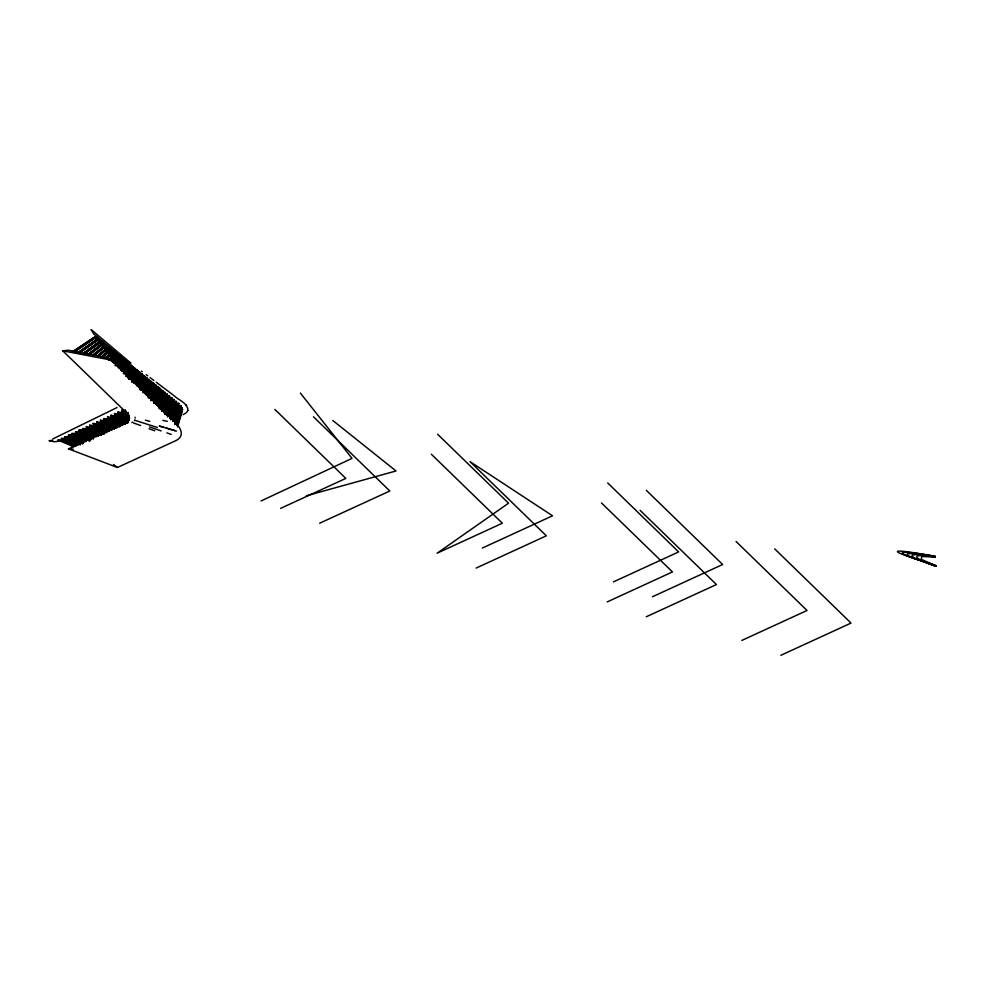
<?xml version="1.0" encoding="UTF-8"?>
<svg xmlns="http://www.w3.org/2000/svg" width="985" height="985" viewBox="0 0 985 985"><rect width="100%" height="100%" fill="white"/><g stroke="black" fill="none" stroke-linecap="round" stroke-linejoin="round"><path stroke-width="1.48" d="M124.689 424.449L125.107 410.08M124.824 424.375L125.243 410.019M126.166 411.595L125.821 423.599L126.302 411.533M127.311 423.23L128.185 412.9M127.447 423.168L128.321 412.838M128.604 421.137L129.22 415.436M170.836 419.684L171.131 416.815L168.263 415.953M176.487 431.11L159.373 426.099M181.893 411.668L177.632 427.022M172.732 419.635L173.261 416.667L172.868 419.573M173.754 420.484L174.505 415.867L173.877 420.423M175.145 422.602L176.512 415.411L161.983 410.967M176.13 423.612L177.817 414.623L160.604 409.464M176.229 423.538L177.817 414.623M187.926 410.388C187.827 402.89 178.494 400.242 173.902 395.551M160.333 408.492L178.938 413.971L176.524 424.535L181.117 410.511L176.487 424.387M177.645 424.831L179.972 414.636M176.857 425.446L179.282 416.667M177.312 425.766L182.582 409.76L154.62 401.609M187.926 410.4L186.35 412.703L183.087 414.673M175.071 423.07L180.809 408.529L152.17 400.242L180.871 408.652L174.616 424.51M175.847 424.461L182.311 407.79L150.188 398.494M172.757 421.518L179.516 406.386L148.846 397.558M173.865 421.371L181.068 405.648L173.976 421.506M169.888 418.194L177.238 404.109L146.248 395.207M170.036 418.342L177.238 404.109M171.119 418.108L178.802 403.37L170.565 419.585M134.674 420.238L157.354 427.465M174.788 402.126L167.191 415.522L174.936 402.274L144.216 392.855M167.524 416.618L176.389 401.424L167.672 416.766M164.323 412.703L172.437 400.267L164.323 412.703L174.505 415.867M174.246 399.75L164.901 414.069L174.246 399.75L141.52 389.038M170.245 398.531L161.762 410.166L170.245 398.531L138.725 387.647M161.996 411.25L171.809 397.78L162.143 411.385M158.893 407.347L167.745 396.512L159.041 407.494M159.238 408.566L169.531 395.945L159.385 408.701M165.381 394.628L156.332 404.823L165.529 394.776L132.987 382.032M157.452 404.81L167.241 394.123L157.6 404.946M111.613 361.335L113.731 359.242M111.761 361.47L113.878 359.39M163.165 392.88L153.611 402.139L163.165 392.88L128.124 378.4M153.709 403.185L165.098 392.436L153.857 403.333M108.412 359.808L111.724 356.693L120.921 362.283M108.559 359.956L111.724 356.693M109.557 360.141L111.761 358.072L143.97 377.477L131.842 380.715L143.97 377.477M109.704 360.288L111.761 358.072M105.37 358.035L109.704 354.157L118.84 359.919M105.518 358.183L109.704 354.157M107.427 357.58L109.717 355.523L141.532 375.507L129.121 378.043L141.532 375.507M106.429 358.749L109.717 355.523M176.512 415.411L163.35 411.496M100.95 357.395L107.697 351.62L120.576 360.054M101.098 357.53L107.697 351.62M103.216 356.804L107.673 352.987L120.33 361.286M103.363 356.952L107.673 352.987M160.789 390.983L150.89 399.467L160.789 390.983L127.459 376.467M150.939 400.501L162.808 390.614L151.087 400.649M97.515 355.757L105.691 349.072L122.251 360.35M97.663 355.905L105.691 349.072M97.54 357.062L105.629 350.438L136.669 371.53L123.654 372.687L136.669 371.53M97.687 357.21L105.629 350.438M92.799 355.056L103.671 346.535L126.363 362.566M92.947 355.191L103.671 346.535M92.824 356.348L103.597 347.902L134.231 369.535L120.921 370.003L134.231 369.535M92.972 356.484L103.597 347.902M148.033 396.647L158.413 389.087L148.181 396.783M148.181 397.817L160.518 388.779L149.548 397.041M88.638 353.775L101.664 343.987L118.582 356.41M87.603 354.809L101.664 343.987M88.736 354.982L101.553 345.353L131.805 367.528L118.175 367.319M88.884 355.129L101.553 345.353M83.737 352.913L99.657 341.45L125.932 361.433M82.666 353.935L99.657 341.45M83.86 354.095L99.522 342.805L129.367 365.509L115.442 364.635L129.22 365.373M84.008 354.243L99.67 342.952L129.367 365.509M77.421 352.901L97.638 338.902L109.421 348.185M77.569 353.036L97.638 338.902M78.837 353.172L97.49 340.268L126.942 363.49L112.696 361.963L126.942 363.49M78.985 353.319L97.49 340.268M72.114 352.014L95.631 336.365L128.481 363.194L111.096 360.584M72.262 352.15L95.631 336.365M73.653 352.224L95.446 337.72L124.529 361.47L106.946 358.7M73.801 352.359L95.446 337.72M156.024 387.167L145.46 394.111L156.024 387.167L121.98 370.779M146.679 394.296L158.228 386.957L146.827 394.443M153.623 385.246L142.739 391.439L153.623 385.246L125.304 370.939M143.97 391.698L155.938 385.123L142.8 392.584M52.821 438.928L117.08 407.531M139.87 388.607L151.222 383.325L140.018 388.755M139.895 389.764L153.66 383.3L141.397 389.247M261.062 500.946L352.027 458.382L300.363 393.077M106.343 432.6L100.495 420.189M108.855 431.455L103.893 418.588L126.88 421.568M111.539 430.371L107.574 416.877L111.674 430.31M114.161 429.164L111.108 415.214L114.297 429.091M116.796 427.946L114.519 413.614L128.075 416.138M119.431 426.739L118.2 411.902L119.567 426.677M122.054 425.52L121.734 410.24L122.189 425.458M72.028 433.498L84.254 441.674L72.028 433.498L103.856 432.452M86.963 440.43L75.697 431.787M90.485 440.061L79.108 430.186L107.537 430.223M93.119 438.854L82.642 428.537L93.255 438.793M94.929 436.503L86.323 426.813M97.515 435.308L89.733 425.212L98.512 436.367M100.938 435.099L93.267 423.562L118.914 425.434M103.708 433.819L96.949 421.839M73.875 446.858L57.992 440.073M76.227 445.589L61.402 438.473L76.362 445.528M80.327 444.974L65.072 436.749M82.715 443.767L68.482 435.161L100.532 433.56M123.273 424.732L122.891 411.681L127.373 412.727M115.085 428.241L112.425 416.68L128.666 419.401M117.769 427.047L115.996 414.981L117.904 426.985M120.466 426L119.296 413.392L128.469 415.251M107.045 431.861L102.206 421.617L124.639 424.079M109.138 418.268L128.148 421.248L109.138 418.268L112.401 429.448M99.153 435.407L92.245 426.443M101.689 434.262L95.459 424.88L101.824 434.2M104.361 433.055L98.832 423.242L104.496 432.994M85.449 429.743L108.251 430.162L85.449 429.743L93.698 437.869M96.358 436.663L88.773 428.13L96.493 436.601M85.855 441.575L75.537 434.545L104.57 433.585M89.573 441.194L78.837 432.957L89.709 441.132M91.039 439.076L82.137 431.356L91.174 439.014M75.439 446.427L62.4 440.849L91.605 437.943M78.074 445.109L65.823 439.224M80.573 443.964L68.962 437.709L80.708 443.903M83.356 442.708L72.385 436.072M68.494 448.864L126.351 422.282A59.272 14.135 17.2 0 0 125.748 412.013L62.818 350.845L68.187 350.217L106.811 357.604L111.219 360.091L174.148 421.26A113.349 27.038 17.2 0 1 175.281 440.898L117.424 467.481L68.494 448.864L73.235 449.148M171.131 416.815L168.127 416.015M280.59 508.371L345.833 478.402L274.852 409.403M319.645 523.232L389.826 490.998L313.476 416.79M482.354 548.042L552.536 515.795L470.005 461.62L546.343 535.815L476.161 568.062M613.409 581.889L678.653 551.92L607.683 482.921M607.216 601.909L672.459 571.928L601.478 502.941M652.464 596.75L722.645 564.516L646.308 490.308M646.271 616.77L716.452 584.536L640.102 510.329M741.791 640.447L807.035 610.478L736.066 541.479M780.846 655.308L851.028 623.074L774.69 548.867M137.149 385.935L148.809 381.38L137.297 386.083M138.54 386.502L151.37 381.466L138.688 386.649M146.396 379.434L134.576 383.399L146.396 379.434L113.94 360.756M135.819 383.904L149.08 379.644L135.967 384.039M306.31 495.787L396.019 470.978L332.795 420.484M146.79 377.821L131.744 381.848L146.79 377.821L133.714 369.904M128.838 379.016L144.499 375.987L128.986 379.163M139.107 373.524L126.388 375.359L139.107 373.524L122.694 362.775M126.08 376.332L142.209 374.165L126.228 376.479M49.287 440.664L52.722 440.27M65.7 440.467L54.384 441.76L49.287 440.751M68.531 440.147L77.015 439.175M82.666 438.534L88.318 437.894M57.856 440.135L63.988 439.482M66.845 439.248L90.965 436.848M62.4 440.849L91.47 438.005M123.31 373.647L139.772 372.195M61.402 438.473L79.403 436.958M83.725 436.65L94.154 435.801M65.687 439.285L94.843 436.86M64.936 436.811L97.207 434.668M68.962 437.709L96.567 435.875M68.482 435.161L100.396 433.622M72.25 436.133L101.332 434.68M121.955 370.914L137.641 370.508L122.103 371.05M75.537 434.545L104.435 433.646M75.562 431.849L105.691 431.368M78.837 432.957L106.294 432.513M79.108 430.186L107.402 430.285M82.137 431.356L108.03 431.381M119.234 368.304L135.351 368.673L119.382 368.439M82.642 428.537L111.896 429.091M86.188 426.874L115.233 427.946M88.773 428.13L111.514 428.955M89.733 425.212L117.067 426.714M92.11 426.505L116.292 427.822M115.023 365.595L132.913 366.703M93.267 423.562L118.779 425.495M95.459 424.88L116.562 426.406M96.813 421.9L122.275 424.239M98.832 423.242L119.85 425.163M113.669 363.059L130.771 365.029L113.817 363.194M100.359 420.25L125.637 423.045M102.206 421.617L123.014 423.981M103.893 418.588L128.272 421.826M127.927 422.861L105.74 419.906L109.717 430.654M935.208 557.091L922.982 556.513A18.801 4.482 17.2 0 0 921.48 557.128L921.344 559.381L927.624 562.152A128.924 30.757 17.2 0 1 933.275 564.491L935.701 565.513M106.799 358.552L124.529 361.47M110.948 360.436L128.481 363.194M107.439 416.938L128.752 420.102M935.208 556.919C906.262 552.45 915.299 559.603 935.713 565.685M935.184 556.574C922.046 554.333 886.734 549.187 923.253 561.635A155.802 37.159 17.2 0 1 935.75 566.375M935.196 556.747C920.359 553.558 895.968 552.93 926.836 562.423A164.446 39.228 17.2 0 1 935.725 565.858M110.973 415.276L129.133 418.317M112.425 416.68L128.53 419.462M935.159 556.217C923.893 554.518 869.312 544.102 916.149 559.086M935.171 556.402C923.265 554.309 877.857 546.527 919.571 560.305M62.818 350.845L111.219 360.091M114.519 413.614L127.939 416.199M115.861 415.042L129.097 417.505M118.065 411.964L128.555 414.106M119.296 413.392L128.333 415.313M162.882 420.361L167.339 421.358M121.598 410.302L126.142 411.274M122.756 411.742L127.237 412.789M145.398 420.164L149.819 421.383M145.694 393.963L178.95 403.518M147.861 395.773L177.386 404.244M149.511 396.573L181.166 405.783M148.944 397.694L179.516 406.386M150.262 398.617L182.385 407.913M154.645 401.72L182.582 409.76M153.685 402.508L181.142 410.634M155.445 403.752L180.415 411.238M180.489 412.333L157.415 405.512L180.464 412.432M159.385 426L163.658 427.281M166.514 428.13L175.059 430.679M158.487 406.645L180.304 413.195L158.425 406.743M143.724 391.624L176.537 401.572M144.364 393.003L174.936 402.274M164.446 413.909L173.261 416.667M165.788 414.426L173.138 416.729M140.67 389.962L172.584 400.402M138.06 386.12L171.956 397.915M149.511 426.948L161.134 430.888M166.896 432.895L171.218 434.397M917.244 559.258L935.738 566.203M920.593 560.293L935.725 566.03M133.234 382.636L169.679 396.093M136.484 385.049L167.745 396.512M136.632 385.184L167.893 396.66M133.517 422.971L140.67 425.532M148.969 428.758L154.719 430.79M126.129 361.298L130.648 363.046M132.593 380.653L167.388 394.259M133.135 382.18L165.529 394.776M127.951 377.181L165.098 392.436M62.535 440.787L75.574 446.353M162.808 390.614L125.945 374.632M149.535 383.694L123.938 372.096M152.244 384.926L160.37 388.632M125.292 372.712L160.518 388.779M124.024 373.327L158.413 389.087M124.467 370.692L158.228 386.957M125.255 369.695L119.911 367.011M127.767 370.889L133.258 373.721M139.932 377.07L155.938 385.123M122.768 369.732L120.084 368.39M120.404 365.718L134.97 373.389M146.888 379.668L153.512 383.153M120.552 365.866L135.117 373.537M144.389 378.412L153.66 383.3M151.222 383.325L118.028 365.841M119.825 364.093L115.885 361.926M123.63 366.125L142.172 376.405M148.587 379.878L151.37 381.466M118.619 364.745L115.984 363.305M121.093 366.051L148.809 381.38M116.341 360.744L133.431 370.643M142.406 375.753L149.08 379.644M123.359 363.687L131.264 368.488M68.618 435.099L82.851 443.706M123.975 363.133L129.109 366.346M131.522 367.811L135.524 370.36M139.217 372.638L144.499 375.987M123.125 361.717L142.209 374.165M124.627 361.914L128.555 364.622M134.723 368.772L139.919 372.33M75.673 434.483L85.99 441.514M133.726 367.713L137.641 370.508M120.823 358.011L123.223 359.771M131.608 365.903L135.351 368.673M150.028 377.55L150.803 378.142M166.982 390.331L157.735 383.362M151.567 378.72L153.882 380.456M156.196 382.205L156.96 382.783M141.532 371.148L142.296 371.727M146.162 374.645L147.701 375.802M167.758 390.91L173.126 394.973M129.343 364.007L133.061 366.851M113.534 464.477L117.424 467.481M111.773 350.032L120.17 356.681M123.556 359.316L130.771 365.029M91.322 329.692L130.697 362.973M126.117 361.298L93.698 333.89L91.248 329.753M79.243 430.125L90.62 440M437.574 434.213L508.555 503.2L437.106 553.201L502.35 523.22L431.368 454.233M106.811 357.604L109.754 360.473M85.584 429.682L93.834 437.808M185.734 404.798L186.411 405.561M93.403 423.501L101.073 435.038M102.341 421.543L107.18 431.787M104.028 418.526L108.99 431.393M112.561 416.618L115.22 428.179M135.056 417.221L135.08 417.344A64.739 15.44 17.2 0 1 135.179 418.071M114.654 413.552L116.71 426.456M119.431 413.331L120.601 425.939M134.773 420.078A64.739 15.44 17.2 0 1 134.391 420.669M132.581 422.183A64.739 15.44 17.2 0 1 131.768 422.602"/></g></svg>
